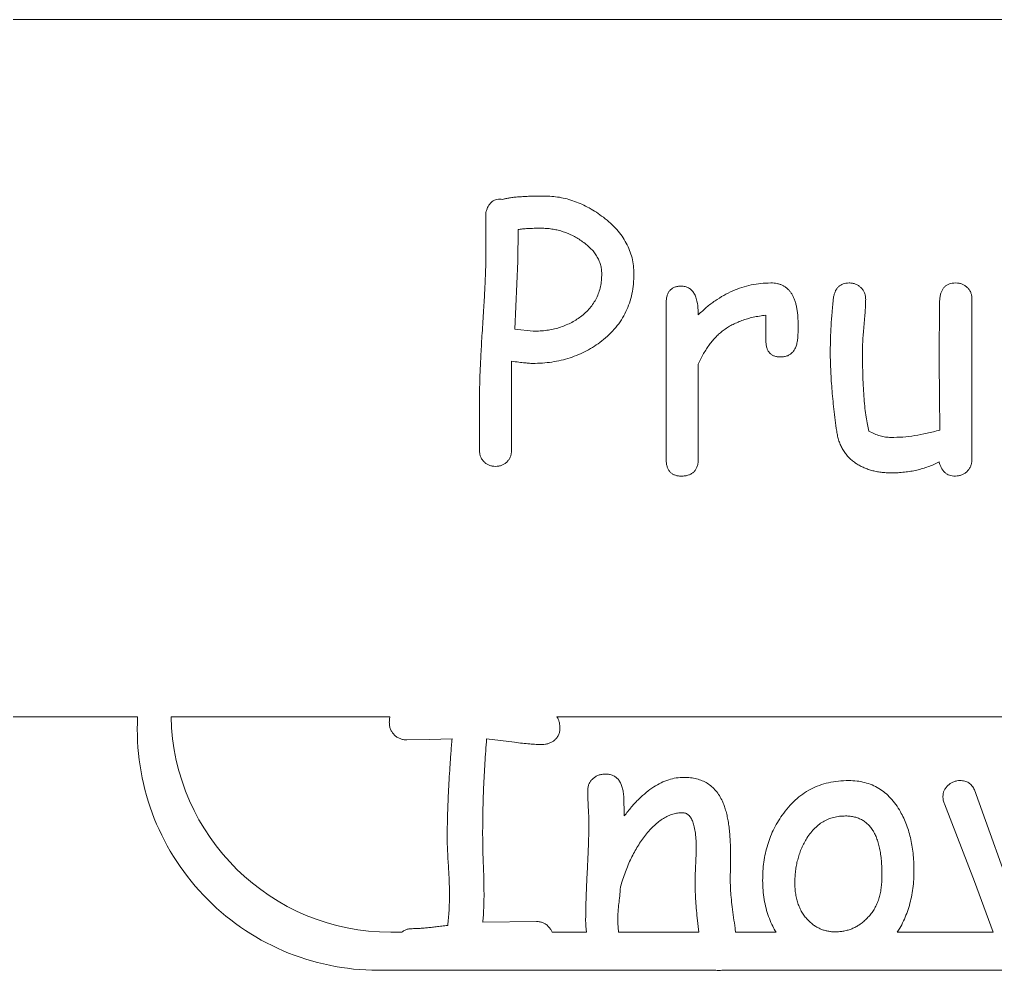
# Model space of a CAD drawing. Header units: millimetres. Extents: x 1474 to 2116, y 1544 to 1914.
# Drawn here: x 1549.9 to 1626.9, y 1838.9 to 1913.9 of the extents above; entities that cross this region are included whole.
import ezdxf

# ---------------------------------------------------------------- set-up
doc = ezdxf.new("R2010")
doc.units = ezdxf.units.MM

msp = doc.modelspace()

# ---------------------------------------------------------------- linework, layer by layer
at = {"color": 7, "linetype": 'Continuous', "lineweight": 15}
for p, q in [((1484.229, 1913.893), (1834.229, 1913.893)), ((1586.729, 1894.915), (1586.729, 1898.684)), ((1589.269, 1897.323), (1589.245, 1894.843)), ((1589.245, 1894.843), (1589.015, 1889.479)), ((1600.95, 1879.25), (1600.95, 1891.487)), ((1625.074, 1891.804), (1625.074, 1879.186)), ((1608.822, 1888.566), (1608.822, 1890.574)), ((1589.015, 1889.479), (1590.467, 1889.304)), ((1588.761, 1886.939), (1588.761, 1879.901)), ((1603.489, 1886.701), (1603.489, 1879.25)), ((1622.523, 1884.229), (1622.495, 1886.836)), ((1622.535, 1881.504), (1622.523, 1884.229)), ((1586.222, 1879.909), (1586.222, 1883.841)), ((1544.229, 1858.893), (1559.255, 1858.893)), ((1561.899, 1858.893), (1579.155, 1858.893)), ((1592.323, 1858.893), (1663.138, 1858.893)), ((1582.282, 1857.109), (1580.496, 1857.065)), ((1584.059, 1857.161), (1582.282, 1857.109)), ((1588.979, 1856.879), (1586.789, 1857.161)), ((1597.605, 1852.629), (1597.649, 1851.066)), ((1625.28, 1853.129), (1628.629, 1843.829)), ((1625.268, 1845.904), (1622.92, 1852.01)), ((1606.029, 1848.515), (1606.029, 1847.162)), ((1606.029, 1847.162), (1606.013, 1845.92)), ((1626.765, 1841.893), (1625.268, 1845.904)), ((1586.487, 1842.686), (1590.729, 1842.738)), ((1603.538, 1841.893), (1603.406, 1843.027)), ((1579.229, 1841.893), (1580.095, 1841.893)), ((1591.959, 1841.893), (1594.665, 1841.893)), ((1597.199, 1841.893), (1603.538, 1841.893)), ((1606.429, 1841.893), (1609.625, 1841.893)), ((1619.189, 1841.893), (1626.765, 1841.893)), ((1604.862, 1838.893), (1578.229, 1838.893)), ((1647.624, 1838.893), (1605.348, 1838.893))]:
    msp.add_line(p, q, dxfattribs=at)
for centre, radius, start in [((1578.229, 1857.893), 19, 176.98304), ((1579.229, 1859.226), 17.333, 181.10191)]:
    msp.add_arc(centre, radius, start, 270, dxfattribs=at)
for points, knots in [([(1586.729, 1898.684), (1586.757, 1898.776), (1586.81, 1898.95), (1586.922, 1899.185), (1587.058, 1899.378), (1587.214, 1899.534), (1587.398, 1899.645), (1587.605, 1899.707), (1587.833, 1899.733), (1587.989, 1899.714), (1588.071, 1899.704)], [0, 0, 0, 0, 0.1531652, 0.288794, 0.4126652, 0.5273339, 0.6378471, 0.750408, 0.8690119, 1, 1, 1, 1]), ([(1588.071, 1899.704), (1588.151, 1899.726), (1588.326, 1899.776), (1588.616, 1899.821), (1588.95, 1899.872), (1589.332, 1899.905), (1589.759, 1899.931), (1590.233, 1899.957), (1590.753, 1899.967), (1591.115, 1899.969), (1591.304, 1899.97)], [0, 0, 0, 0, 0.0769159, 0.1673518, 0.2708433, 0.388444, 0.5204435, 0.6657673, 0.8255845, 1, 1, 1, 1]), ([(1591.304, 1899.97), (1591.512, 1899.964), (1591.925, 1899.952), (1592.539, 1899.876), (1593.143, 1899.744), (1593.736, 1899.556), (1594.321, 1899.321), (1594.895, 1899.03), (1595.462, 1898.689), (1595.82, 1898.425), (1596.002, 1898.291)], [0, 0, 0, 0, 0.122725, 0.243898, 0.364599, 0.487351, 0.610322, 0.737095, 0.866736, 1, 1, 1, 1]), ([(1596.002, 1898.291), (1596.193, 1898.138), (1596.567, 1897.837), (1597.058, 1897.336), (1597.478, 1896.813), (1597.814, 1896.262), (1598.087, 1895.692), (1598.271, 1895.093), (1598.393, 1894.473), (1598.405, 1894.049), (1598.411, 1893.835)], [0, 0, 0, 0, 0.139777, 0.27315, 0.399341, 0.52162, 0.640761, 0.758634, 0.878344, 1, 1, 1, 1]), ([(1591.094, 1897.43), (1590.909, 1897.429), (1590.559, 1897.426), (1590.07, 1897.406), (1589.646, 1897.378), (1589.388, 1897.34), (1589.269, 1897.323)], [0, 0, 0, 0, 0.3035784, 0.5726531, 0.8031355, 1, 1, 1, 1]), ([(1594.272, 1896.434), (1594.149, 1896.514), (1593.905, 1896.673), (1593.523, 1896.873), (1593.137, 1897.047), (1592.742, 1897.184), (1592.342, 1897.298), (1591.93, 1897.371), (1591.515, 1897.421), (1591.234, 1897.427), (1591.094, 1897.43)], [0, 0, 0, 0, 0.130245, 0.257819, 0.382339, 0.505569, 0.62857, 0.751487, 0.875513, 1, 1, 1, 1]), ([(1595.871, 1893.831), (1595.867, 1893.956), (1595.859, 1894.203), (1595.78, 1894.565), (1595.651, 1894.913), (1595.475, 1895.247), (1595.25, 1895.57), (1594.969, 1895.873), (1594.644, 1896.169), (1594.398, 1896.344), (1594.272, 1896.434)], [0, 0, 0, 0, 0.1172892, 0.2318294, 0.3472597, 0.4653394, 0.5869385, 0.7165196, 0.854059, 1, 1, 1, 1]), ([(1586.452, 1889.38), (1586.472, 1889.69), (1586.511, 1890.288), (1586.561, 1891.152), (1586.609, 1891.947), (1586.651, 1892.673), (1586.677, 1893.33), (1586.7, 1893.919), (1586.723, 1894.44), (1586.728, 1894.764), (1586.729, 1894.915)], [0, 0, 0, 0, 0.1685744, 0.3241991, 0.4683473, 0.599549, 0.7177756, 0.8245283, 0.918377, 1, 1, 1, 1]), ([(1594.205, 1890.451), (1594.337, 1890.556), (1594.598, 1890.765), (1594.938, 1891.123), (1595.228, 1891.507), (1595.464, 1891.919), (1595.647, 1892.359), (1595.779, 1892.825), (1595.854, 1893.32), (1595.865, 1893.658), (1595.871, 1893.831)], [0, 0, 0, 0, 0.129411, 0.255481, 0.377012, 0.497227, 0.617979, 0.741094, 0.86714, 1, 1, 1, 1]), ([(1598.411, 1893.835), (1598.403, 1893.565), (1598.389, 1893.035), (1598.267, 1892.262), (1598.07, 1891.53), (1597.789, 1890.842), (1597.431, 1890.195), (1596.99, 1889.592), (1596.471, 1889.031), (1596.074, 1888.702), (1595.871, 1888.534)], [0, 0, 0, 0, 0.13283, 0.260497, 0.383873, 0.504641, 0.625165, 0.746661, 0.87091, 1, 1, 1, 1]), ([(1600.95, 1891.487), (1600.953, 1891.594), (1600.96, 1891.796), (1601.016, 1892.078), (1601.105, 1892.322), (1601.237, 1892.523), (1601.415, 1892.673), (1601.624, 1892.783), (1601.871, 1892.852), (1602.05, 1892.857), (1602.144, 1892.859)], [0, 0, 0, 0, 0.154636, 0.29066, 0.413099, 0.525667, 0.633758, 0.743715, 0.864377, 1, 1, 1, 1]), ([(1602.144, 1892.859), (1602.25, 1892.853), (1602.453, 1892.842), (1602.734, 1892.728), (1602.973, 1892.547), (1603.166, 1892.291), (1603.31, 1891.965), (1603.415, 1891.571), (1603.476, 1891.109), (1603.485, 1890.778), (1603.489, 1890.602)], [0, 0, 0, 0, 0.106882, 0.205233, 0.303095, 0.408496, 0.526981, 0.663625, 0.821034, 1, 1, 1, 1]), ([(1603.489, 1890.602), (1603.703, 1890.801), (1604.122, 1891.193), (1604.796, 1891.705), (1605.487, 1892.14), (1606.197, 1892.496), (1606.922, 1892.773), (1607.666, 1892.966), (1608.428, 1893.091), (1608.943, 1893.106), (1609.203, 1893.113)], [0, 0, 0, 0, 0.136833, 0.268525, 0.3957041, 0.5189736, 0.6395368, 0.7586785, 0.878437, 1, 1, 1, 1]), ([(1609.203, 1893.113), (1609.29, 1893.112), (1609.461, 1893.108), (1609.708, 1893.066), (1609.939, 1893.004), (1610.153, 1892.916), (1610.348, 1892.799), (1610.528, 1892.661), (1610.689, 1892.495), (1610.831, 1892.303), (1610.96, 1892.088), (1611.065, 1891.844), (1611.157, 1891.576), (1611.231, 1891.282), (1611.29, 1890.963), (1611.334, 1890.619), (1611.357, 1890.248), (1611.36, 1889.992), (1611.361, 1889.86)], [0, 0, 0, 0, 0.0591657, 0.1154057, 0.1692863, 0.2206757, 0.2716655, 0.3227183, 0.374014, 0.4277455, 0.483957, 0.543696, 0.607133, 0.6755513, 0.7484418, 0.8269727, 0.9104296, 1, 1, 1, 1]), ([(1614.155, 1891.947), (1614.172, 1892.039), (1614.205, 1892.214), (1614.293, 1892.453), (1614.405, 1892.659), (1614.548, 1892.827), (1614.72, 1892.958), (1614.917, 1893.05), (1615.143, 1893.102), (1615.301, 1893.109), (1615.385, 1893.113)], [0, 0, 0, 0, 0.149037, 0.2839211, 0.4048749, 0.5216307, 0.6330767, 0.7473255, 0.8666104, 1, 1, 1, 1]), ([(1615.385, 1893.113), (1615.475, 1893.109), (1615.649, 1893.1), (1615.899, 1893.03), (1616.126, 1892.914), (1616.321, 1892.749), (1616.492, 1892.558), (1616.607, 1892.327), (1616.682, 1892.074), (1616.69, 1891.896), (1616.694, 1891.804)], [0, 0, 0, 0, 0.130851, 0.252233, 0.373115, 0.497059, 0.620765, 0.741647, 0.86724, 1, 1, 1, 1]), ([(1622.535, 1891.875), (1622.55, 1891.972), (1622.578, 1892.157), (1622.655, 1892.413), (1622.768, 1892.63), (1622.912, 1892.809), (1623.092, 1892.945), (1623.298, 1893.049), (1623.537, 1893.102), (1623.705, 1893.109), (1623.792, 1893.113)], [0, 0, 0, 0, 0.149125, 0.283978, 0.404531, 0.518867, 0.630699, 0.744929, 0.866883, 1, 1, 1, 1]), ([(1623.792, 1893.113), (1623.882, 1893.109), (1624.056, 1893.101), (1624.305, 1893.026), (1624.535, 1892.91), (1624.729, 1892.742), (1624.894, 1892.545), (1625.012, 1892.32), (1625.073, 1892.068), (1625.074, 1891.894), (1625.074, 1891.804)], [0, 0, 0, 0, 0.129661, 0.254103, 0.37566, 0.501526, 0.626162, 0.747718, 0.8688, 1, 1, 1, 1]), ([(1613.901, 1887.757), (1613.904, 1888.074), (1613.911, 1888.731), (1613.962, 1889.747), (1614.04, 1890.826), (1614.116, 1891.566), (1614.155, 1891.947)], [0, 0, 0, 0, 0.226787, 0.468926, 0.72661, 1, 1, 1, 1]), ([(1622.495, 1886.836), (1622.496, 1887.304), (1622.498, 1888.209), (1622.506, 1889.517), (1622.517, 1890.729), (1622.529, 1891.504), (1622.535, 1891.875)], [0, 0, 0, 0, 0.27873, 0.538567, 0.778727, 1, 1, 1, 1]), ([(1616.694, 1891.804), (1616.692, 1891.686), (1616.688, 1891.42), (1616.661, 1890.974), (1616.622, 1890.437), (1616.567, 1889.839), (1616.512, 1889.235), (1616.472, 1888.682), (1616.446, 1888.207), (1616.442, 1887.917), (1616.44, 1887.785)], [0, 0, 0, 0, 0.08768, 0.198149, 0.33246, 0.488686, 0.645894, 0.784134, 0.901488, 1, 1, 1, 1]), ([(1590.467, 1889.304), (1590.648, 1889.309), (1591.005, 1889.318), (1591.53, 1889.367), (1592.031, 1889.462), (1592.512, 1889.58), (1592.969, 1889.747), (1593.404, 1889.945), (1593.822, 1890.173), (1594.077, 1890.358), (1594.205, 1890.451)], [0, 0, 0, 0, 0.136673, 0.268907, 0.396598, 0.521125, 0.641904, 0.762366, 0.881083, 1, 1, 1, 1]), ([(1608.822, 1890.574), (1608.651, 1890.55), (1608.316, 1890.504), (1607.828, 1890.41), (1607.367, 1890.291), (1606.933, 1890.147), (1606.524, 1889.986), (1606.141, 1889.804), (1605.786, 1889.597), (1605.566, 1889.441), (1605.457, 1889.364)], [0, 0, 0, 0, 0.143068, 0.280571, 0.412036, 0.537987, 0.659624, 0.776425, 0.889524, 1, 1, 1, 1]), ([(1611.361, 1889.86), (1611.362, 1889.754), (1611.363, 1889.562), (1611.358, 1889.302), (1611.354, 1889.098), (1611.351, 1888.98), (1611.349, 1888.931)], [0, 0, 0, 0, 0.3418353, 0.6196094, 0.8418434, 1, 1, 1, 1]), ([(1586.222, 1883.841), (1586.222, 1884.013), (1586.224, 1884.374), (1586.238, 1884.941), (1586.251, 1885.559), (1586.283, 1886.227), (1586.312, 1886.944), (1586.354, 1887.71), (1586.395, 1888.528), (1586.432, 1889.09), (1586.452, 1889.38)], [0, 0, 0, 0, 0.093032, 0.195387, 0.307059, 0.427386, 0.557038, 0.695336, 0.842961, 1, 1, 1, 1]), ([(1605.457, 1889.364), (1605.359, 1889.287), (1605.16, 1889.132), (1604.885, 1888.865), (1604.622, 1888.572), (1604.366, 1888.256), (1604.132, 1887.904), (1603.897, 1887.532), (1603.686, 1887.127), (1603.556, 1886.845), (1603.489, 1886.701)], [0, 0, 0, 0, 0.111285, 0.22617, 0.342851, 0.464319, 0.590598, 0.721556, 0.858393, 1, 1, 1, 1]), ([(1611.349, 1888.931), (1611.338, 1888.801), (1611.316, 1888.556), (1611.242, 1888.215), (1611.13, 1887.923), (1610.971, 1887.688), (1610.781, 1887.498), (1610.549, 1887.364), (1610.279, 1887.289), (1610.088, 1887.278), (1609.989, 1887.273)], [0, 0, 0, 0, 0.161967, 0.305017, 0.432502, 0.547295, 0.655308, 0.763482, 0.876284, 1, 1, 1, 1]), ([(1595.871, 1888.534), (1595.679, 1888.392), (1595.298, 1888.108), (1594.68, 1887.753), (1594.042, 1887.444), (1593.37, 1887.199), (1592.671, 1887.003), (1591.942, 1886.866), (1591.186, 1886.78), (1590.672, 1886.77), (1590.412, 1886.765)], [0, 0, 0, 0, 0.1225692, 0.2435924, 0.3646803, 0.4861819, 0.6101385, 0.7365534, 0.8662523, 1, 1, 1, 1]), ([(1609.989, 1887.273), (1609.897, 1887.276), (1609.724, 1887.283), (1609.48, 1887.341), (1609.275, 1887.446), (1609.109, 1887.594), (1608.973, 1887.777), (1608.882, 1888.007), (1608.834, 1888.275), (1608.826, 1888.466), (1608.822, 1888.566)], [0, 0, 0, 0, 0.137618, 0.260647, 0.372753, 0.48129, 0.592297, 0.712725, 0.84849, 1, 1, 1, 1]), ([(1614.409, 1881.42), (1614.368, 1881.712), (1614.288, 1882.288), (1614.185, 1883.142), (1614.098, 1883.971), (1614.026, 1884.775), (1613.97, 1885.556), (1613.931, 1886.311), (1613.906, 1887.042), (1613.902, 1887.521), (1613.901, 1887.757)], [0, 0, 0, 0, 0.139095, 0.274161, 0.405228, 0.532329, 0.65488, 0.774164, 0.88898, 1, 1, 1, 1]), ([(1616.44, 1887.785), (1616.442, 1887.427), (1616.444, 1886.738), (1616.468, 1885.745), (1616.507, 1884.829), (1616.561, 1883.994), (1616.632, 1883.237), (1616.718, 1882.56), (1616.817, 1881.959), (1616.906, 1881.589), (1616.948, 1881.416)], [0, 0, 0, 0, 0.167329, 0.322923, 0.465593, 0.596641, 0.714915, 0.82176, 0.916715, 1, 1, 1, 1]), ([(1590.412, 1886.765), (1590.329, 1886.768), (1590.128, 1886.776), (1589.771, 1886.811), (1589.303, 1886.868), (1588.954, 1886.914), (1588.761, 1886.939)], [0, 0, 0, 0, 0.148326, 0.364235, 0.648182, 1, 1, 1, 1]), ([(1615.885, 1878.909), (1615.785, 1878.982), (1615.587, 1879.128), (1615.322, 1879.382), (1615.09, 1879.663), (1614.891, 1879.967), (1614.719, 1880.293), (1614.578, 1880.645), (1614.477, 1881.024), (1614.432, 1881.286), (1614.409, 1881.42)], [0, 0, 0, 0, 0.123473, 0.245952, 0.366118, 0.486372, 0.608765, 0.733953, 0.864149, 1, 1, 1, 1]), ([(1616.948, 1881.416), (1617.095, 1881.343), (1617.38, 1881.201), (1617.82, 1881.045), (1618.255, 1880.943), (1618.547, 1880.93), (1618.69, 1880.924)], [0, 0, 0, 0, 0.269058, 0.522485, 0.764842, 1, 1, 1, 1]), ([(1618.69, 1880.924), (1618.998, 1880.931), (1619.625, 1880.944), (1620.575, 1881.065), (1621.552, 1881.238), (1622.203, 1881.414), (1622.535, 1881.504)], [0, 0, 0, 0, 0.237229, 0.482048, 0.735478, 1, 1, 1, 1]), ([(1587.499, 1878.639), (1587.41, 1878.644), (1587.237, 1878.653), (1586.99, 1878.72), (1586.771, 1878.84), (1586.577, 1878.998), (1586.417, 1879.192), (1586.306, 1879.413), (1586.235, 1879.654), (1586.226, 1879.822), (1586.222, 1879.909)], [0, 0, 0, 0, 0.132734, 0.257687, 0.378634, 0.503447, 0.628259, 0.75004, 0.871196, 1, 1, 1, 1]), ([(1588.761, 1879.901), (1588.756, 1879.815), (1588.747, 1879.649), (1588.677, 1879.41), (1588.564, 1879.191), (1588.406, 1878.999), (1588.215, 1878.839), (1587.997, 1878.721), (1587.754, 1878.653), (1587.586, 1878.644), (1587.499, 1878.639)], [0, 0, 0, 0, 0.128259, 0.250772, 0.372141, 0.498351, 0.623022, 0.745323, 0.869754, 1, 1, 1, 1]), ([(1602.144, 1877.877), (1602.05, 1877.88), (1601.871, 1877.884), (1601.624, 1877.954), (1601.413, 1878.063), (1601.24, 1878.217), (1601.104, 1878.415), (1601.016, 1878.658), (1600.96, 1878.94), (1600.953, 1879.142), (1600.95, 1879.25)], [0, 0, 0, 0, 0.135666, 0.256368, 0.36636, 0.475739, 0.586767, 0.709247, 0.845314, 1, 1, 1, 1]), ([(1603.489, 1879.25), (1603.486, 1879.142), (1603.481, 1878.94), (1603.417, 1878.656), (1603.311, 1878.413), (1603.159, 1878.216), (1602.967, 1878.058), (1602.726, 1877.955), (1602.448, 1877.884), (1602.249, 1877.88), (1602.144, 1877.877)], [0, 0, 0, 0, 0.146249, 0.275649, 0.394219, 0.503437, 0.612356, 0.729285, 0.857349, 1, 1, 1, 1]), ([(1618.722, 1878.131), (1618.583, 1878.133), (1618.31, 1878.138), (1617.908, 1878.173), (1617.525, 1878.238), (1617.159, 1878.319), (1616.815, 1878.433), (1616.483, 1878.561), (1616.173, 1878.72), (1615.98, 1878.846), (1615.885, 1878.909)], [0, 0, 0, 0, 0.139536, 0.274233, 0.404826, 0.528884, 0.65029, 0.76894, 0.885382, 1, 1, 1, 1]), ([(1622.487, 1879.004), (1622.349, 1878.933), (1622.073, 1878.79), (1621.637, 1878.619), (1621.19, 1878.467), (1620.726, 1878.343), (1620.248, 1878.248), (1619.752, 1878.183), (1619.242, 1878.136), (1618.896, 1878.132), (1618.722, 1878.131)], [0, 0, 0, 0, 0.119073, 0.238527, 0.359681, 0.481701, 0.607061, 0.734252, 0.865822, 1, 1, 1, 1]), ([(1623.769, 1877.877), (1623.688, 1877.879), (1623.532, 1877.882), (1623.313, 1877.943), (1623.115, 1878.03), (1622.937, 1878.153), (1622.788, 1878.318), (1622.662, 1878.514), (1622.556, 1878.745), (1622.511, 1878.914), (1622.487, 1879.004)], [0, 0, 0, 0, 0.130056, 0.248739, 0.363012, 0.477522, 0.593446, 0.717955, 0.851242, 1, 1, 1, 1]), ([(1625.074, 1879.186), (1625.07, 1879.095), (1625.061, 1878.916), (1624.988, 1878.662), (1624.866, 1878.434), (1624.7, 1878.237), (1624.5, 1878.077), (1624.276, 1877.96), (1624.028, 1877.891), (1623.856, 1877.882), (1623.769, 1877.877)], [0, 0, 0, 0, 0.133116, 0.259045, 0.381146, 0.506649, 0.629714, 0.75092, 0.872627, 1, 1, 1, 1]), ([(1579.111, 1858.462), (1579.115, 1858.561), (1579.12, 1858.706), (1579.145, 1858.849), (1579.155, 1858.893)], [0, 0, 0, 0, 0.1406166, 0.2042984, 0.2042984, 0.2042984, 0.2042984]), ([(1592.323, 1858.893), (1592.351, 1858.853), (1592.418, 1858.741), (1592.505, 1858.541), (1592.559, 1858.279), (1592.566, 1858.095), (1592.57, 1857.998)], [0.5426243, 0.5426243, 0.5426243, 0.5426243, 0.613654, 0.7310021, 0.8590675, 1, 1, 1, 1]), ([(1580.496, 1857.065), (1580.402, 1857.069), (1580.217, 1857.077), (1579.954, 1857.157), (1579.712, 1857.28), (1579.502, 1857.453), (1579.326, 1857.661), (1579.203, 1857.905), (1579.122, 1858.174), (1579.115, 1858.364), (1579.111, 1858.462)], [0, 0, 0, 0, 0.128592, 0.250809, 0.372691, 0.495863, 0.62018, 0.742062, 0.866012, 1, 1, 1, 1]), ([(1592.57, 1857.998), (1592.566, 1857.899), (1592.557, 1857.709), (1592.463, 1857.441), (1592.317, 1857.201), (1592.177, 1857.077), (1592.106, 1857.014)], [0, 0, 0, 0, 0.261712, 0.503326, 0.748531, 1, 1, 1, 1]), ([(1583.682, 1849.419), (1583.682, 1849.685), (1583.683, 1850.234), (1583.707, 1851.081), (1583.731, 1851.976), (1583.778, 1852.919), (1583.828, 1853.911), (1583.891, 1854.952), (1583.972, 1856.04), (1584.03, 1856.782), (1584.059, 1857.161)], [0, 0, 0, 0, 0.102877, 0.212435, 0.32765, 0.449593, 0.57772, 0.712066, 0.853188, 1, 1, 1, 1]), ([(1586.789, 1857.161), (1586.74, 1856.514), (1586.642, 1855.236), (1586.551, 1853.339), (1586.487, 1851.486), (1586.479, 1850.265), (1586.475, 1849.661)], [0, 0, 0, 0, 0.259101, 0.512046, 0.758986, 1, 1, 1, 1]), ([(1591.169, 1856.704), (1591.015, 1856.707), (1590.686, 1856.713), (1590.166, 1856.746), (1589.591, 1856.803), (1589.189, 1856.853), (1588.979, 1856.879)], [0, 0, 0, 0, 0.211227, 0.448092, 0.711, 1, 1, 1, 1]), ([(1592.106, 1857.014), (1592.037, 1856.966), (1591.901, 1856.871), (1591.67, 1856.778), (1591.425, 1856.715), (1591.256, 1856.708), (1591.169, 1856.704)], [0, 0, 0, 0, 0.24906, 0.493683, 0.742145, 1, 1, 1, 1]), ([(1594.764, 1853.058), (1594.768, 1853.15), (1594.776, 1853.329), (1594.854, 1853.584), (1594.984, 1853.811), (1595.161, 1854.006), (1595.373, 1854.168), (1595.616, 1854.285), (1595.883, 1854.354), (1596.069, 1854.363), (1596.165, 1854.367)], [0, 0, 0, 0, 0.128198, 0.249995, 0.369378, 0.491274, 0.616771, 0.740119, 0.86627, 1, 1, 1, 1]), ([(1596.165, 1854.367), (1596.268, 1854.362), (1596.467, 1854.352), (1596.749, 1854.274), (1596.988, 1854.129), (1597.195, 1853.937), (1597.356, 1853.685), (1597.478, 1853.38), (1597.565, 1853.024), (1597.591, 1852.766), (1597.605, 1852.629)], [0, 0, 0, 0, 0.12268, 0.235219, 0.342683, 0.450181, 0.566621, 0.693751, 0.837368, 1, 1, 1, 1]), ([(1597.649, 1851.066), (1597.837, 1851.307), (1598.199, 1851.77), (1598.776, 1852.393), (1599.36, 1852.921), (1599.948, 1853.353), (1600.54, 1853.694), (1601.138, 1853.933), (1601.742, 1854.086), (1602.149, 1854.104), (1602.351, 1854.113)], [0, 0, 0, 0, 0.15795, 0.303492, 0.438501, 0.563702, 0.679993, 0.790393, 0.895807, 1, 1, 1, 1]), ([(1602.351, 1854.113), (1602.526, 1854.109), (1602.865, 1854.101), (1603.352, 1854.006), (1603.799, 1853.861), (1604.205, 1853.652), (1604.569, 1853.384), (1604.892, 1853.056), (1605.172, 1852.669), (1605.316, 1852.378), (1605.39, 1852.229)], [0, 0, 0, 0, 0.13782, 0.267261, 0.389253, 0.507696, 0.625517, 0.744216, 0.868936, 1, 1, 1, 1]), ([(1610.104, 1851.13), (1610.264, 1851.346), (1610.578, 1851.771), (1611.123, 1852.331), (1611.715, 1852.803), (1612.353, 1853.191), (1613.04, 1853.491), (1613.771, 1853.706), (1614.55, 1853.835), (1615.084, 1853.851), (1615.357, 1853.859)], [0, 0, 0, 0, 0.130925, 0.256297, 0.37788, 0.498064, 0.618003, 0.740561, 0.867491, 1, 1, 1, 1]), ([(1615.357, 1853.859), (1615.576, 1853.852), (1616.002, 1853.838), (1616.62, 1853.719), (1617.198, 1853.529), (1617.734, 1853.256), (1618.228, 1852.907), (1618.678, 1852.476), (1619.091, 1851.973), (1619.321, 1851.594), (1619.44, 1851.399)], [0, 0, 0, 0, 0.130638, 0.254483, 0.374441, 0.493196, 0.612261, 0.735248, 0.863862, 1, 1, 1, 1]), ([(1622.789, 1852.598), (1622.792, 1852.683), (1622.799, 1852.85), (1622.886, 1853.087), (1623.014, 1853.306), (1623.194, 1853.497), (1623.403, 1853.657), (1623.635, 1853.777), (1623.885, 1853.845), (1624.058, 1853.855), (1624.146, 1853.859)], [0, 0, 0, 0, 0.124275, 0.242887, 0.364241, 0.492861, 0.623943, 0.747584, 0.871875, 1, 1, 1, 1]), ([(1624.146, 1853.859), (1624.27, 1853.853), (1624.51, 1853.84), (1624.837, 1853.692), (1625.107, 1853.454), (1625.221, 1853.241), (1625.28, 1853.129)], [0, 0, 0, 0, 0.2594519, 0.4988392, 0.7362787, 1, 1, 1, 1]), ([(1594.855, 1850.519), (1594.854, 1850.599), (1594.852, 1850.776), (1594.844, 1851.069), (1594.827, 1851.411), (1594.808, 1851.79), (1594.787, 1852.166), (1594.776, 1852.51), (1594.768, 1852.801), (1594.765, 1852.979), (1594.764, 1853.058)], [0, 0, 0, 0, 0.0952559, 0.2092781, 0.3452602, 0.5000321, 0.6563634, 0.7907222, 0.9063052, 1, 1, 1, 1]), ([(1622.92, 1852.01), (1622.881, 1852.114), (1622.81, 1852.304), (1622.795, 1852.506), (1622.789, 1852.598)], [0, 0, 0, 0, 0.543982, 1, 1, 1, 1]), ([(1605.39, 1852.229), (1605.438, 1852.118), (1605.539, 1851.89), (1605.653, 1851.516), (1605.762, 1851.109), (1605.848, 1850.662), (1605.918, 1850.179), (1605.975, 1849.657), (1606.008, 1849.098), (1606.022, 1848.713), (1606.029, 1848.515)], [0, 0, 0, 0, 0.095207, 0.197443, 0.308846, 0.428263, 0.557285, 0.695121, 0.84294, 1, 1, 1, 1]), ([(1602.239, 1851.32), (1602.112, 1851.315), (1601.856, 1851.304), (1601.475, 1851.216), (1601.1, 1851.077), (1600.731, 1850.877), (1600.367, 1850.627), (1600.007, 1850.32), (1599.65, 1849.96), (1599.429, 1849.687), (1599.315, 1849.546)], [0, 0, 0, 0, 0.1078636, 0.2168909, 0.3292925, 0.446099, 0.57105, 0.7030532, 0.8464773, 1, 1, 1, 1]), ([(1603.327, 1848.455), (1603.324, 1848.679), (1603.32, 1849.098), (1603.271, 1849.682), (1603.183, 1850.176), (1603.078, 1850.587), (1602.921, 1850.906), (1602.736, 1851.145), (1602.5, 1851.296), (1602.326, 1851.312), (1602.239, 1851.32)], [0, 0, 0, 0, 0.2012141, 0.3768685, 0.5267685, 0.6529889, 0.7567895, 0.8447255, 0.9227049, 1, 1, 1, 1]), ([(1608.568, 1845.781), (1608.567, 1846.031), (1608.565, 1846.524), (1608.627, 1847.252), (1608.735, 1847.957), (1608.904, 1848.639), (1609.122, 1849.299), (1609.393, 1849.936), (1609.718, 1850.55), (1609.975, 1850.936), (1610.104, 1851.13)], [0, 0, 0, 0, 0.1324559, 0.2611298, 0.3867114, 0.5101074, 0.6326568, 0.7544888, 0.8767553, 1, 1, 1, 1]), ([(1615.115, 1851.066), (1614.952, 1851.061), (1614.633, 1851.051), (1614.169, 1850.967), (1613.734, 1850.822), (1613.326, 1850.618), (1612.945, 1850.353), (1612.596, 1850.028), (1612.27, 1849.648), (1612.087, 1849.361), (1611.992, 1849.213)], [0, 0, 0, 0, 0.12811, 0.250695, 0.369075, 0.487661, 0.607948, 0.73232, 0.862141, 1, 1, 1, 1]), ([(1617.964, 1845.932), (1617.97, 1846.138), (1617.982, 1846.539), (1617.964, 1847.12), (1617.926, 1847.662), (1617.864, 1848.163), (1617.773, 1848.624), (1617.659, 1849.046), (1617.521, 1849.43), (1617.354, 1849.773), (1617.163, 1850.077), (1616.95, 1850.343), (1616.703, 1850.563), (1616.435, 1850.749), (1616.141, 1850.892), (1615.82, 1850.99), (1615.476, 1851.056), (1615.237, 1851.063), (1615.115, 1851.066)], [0, 0, 0, 0, 0.09305, 0.180748, 0.262073, 0.337819, 0.408344, 0.473882, 0.534819, 0.591896, 0.645503, 0.696358, 0.74534, 0.793808, 0.842884, 0.892299, 0.945053, 1, 1, 1, 1]), ([(1619.44, 1851.399), (1619.529, 1851.231), (1619.708, 1850.892), (1619.927, 1850.355), (1620.113, 1849.792), (1620.271, 1849.207), (1620.378, 1848.593), (1620.459, 1847.956), (1620.503, 1847.293), (1620.503, 1846.843), (1620.503, 1846.614)], [0, 0, 0, 0, 0.114889, 0.231856, 0.350802, 0.473289, 0.598556, 0.7276, 0.861539, 1, 1, 1, 1]), ([(1594.601, 1842.888), (1594.603, 1843.009), (1594.606, 1843.26), (1594.607, 1843.653), (1594.623, 1844.079), (1594.631, 1844.539), (1594.655, 1845.032), (1594.671, 1845.559), (1594.703, 1846.118), (1594.726, 1846.702), (1594.762, 1847.285), (1594.782, 1847.846), (1594.81, 1848.372), (1594.822, 1848.865), (1594.842, 1849.325), (1594.846, 1849.753), (1594.858, 1850.147), (1594.856, 1850.398), (1594.855, 1850.519)], [0, 0, 0, 0, 0.047293, 0.098744, 0.154371, 0.214674, 0.279686, 0.348332, 0.421697, 0.499734, 0.577796, 0.651137, 0.720324, 0.784798, 0.845116, 0.901251, 0.952709, 1, 1, 1, 1]), ([(1586.475, 1849.661), (1586.477, 1849.495), (1586.479, 1849.143), (1586.487, 1848.586), (1586.502, 1847.974), (1586.528, 1847.324), (1586.55, 1846.676), (1586.573, 1846.065), (1586.579, 1845.51), (1586.581, 1845.158), (1586.583, 1844.991)], [0, 0, 0, 0, 0.10702, 0.22594, 0.357632, 0.500412, 0.643192, 0.77406, 0.89298, 1, 1, 1, 1]), ([(1599.315, 1849.546), (1599.212, 1849.409), (1599.003, 1849.13), (1598.712, 1848.688), (1598.445, 1848.215), (1598.191, 1847.719), (1597.951, 1847.196), (1597.73, 1846.647), (1597.527, 1846.069), (1597.408, 1845.673), (1597.347, 1845.471)], [0, 0, 0, 0, 0.11349, 0.229286, 0.348748, 0.471149, 0.596737, 0.727353, 0.861326, 1, 1, 1, 1]), ([(1583.857, 1844.912), (1583.856, 1845.075), (1583.855, 1845.419), (1583.838, 1845.958), (1583.81, 1846.55), (1583.77, 1847.172), (1583.727, 1847.796), (1583.708, 1848.384), (1583.682, 1848.919), (1583.682, 1849.258), (1583.682, 1849.419)], [0, 0, 0, 0, 0.108177, 0.228714, 0.359019, 0.501762, 0.643628, 0.774773, 0.892703, 1, 1, 1, 1]), ([(1611.992, 1849.213), (1611.922, 1849.087), (1611.781, 1848.835), (1611.597, 1848.441), (1611.448, 1848.032), (1611.324, 1847.611), (1611.224, 1847.178), (1611.159, 1846.729), (1611.112, 1846.27), (1611.109, 1845.958), (1611.107, 1845.801)], [0, 0, 0, 0, 0.12141, 0.242805, 0.36489, 0.486636, 0.612078, 0.738052, 0.867626, 1, 1, 1, 1]), ([(1603.235, 1845.936), (1603.237, 1846.008), (1603.239, 1846.175), (1603.248, 1846.457), (1603.259, 1846.803), (1603.28, 1847.193), (1603.298, 1847.585), (1603.315, 1847.933), (1603.323, 1848.216), (1603.325, 1848.383), (1603.327, 1848.455)], [0, 0, 0, 0, 0.086566, 0.198341, 0.335332, 0.499182, 0.663033, 0.801659, 0.913434, 1, 1, 1, 1]), ([(1620.503, 1846.614), (1620.496, 1846.371), (1620.482, 1845.89), (1620.402, 1845.184), (1620.273, 1844.506), (1620.106, 1843.853), (1619.88, 1843.231), (1619.619, 1842.63), (1619.378, 1842.189), (1619.226, 1841.949), (1619.189, 1841.893)], [0, 0, 0, 0, 0.1350526, 0.2663994, 0.3932478, 0.5175722, 0.6398029, 0.7599728, 0.8804132, 0.9177002, 0.9177002, 0.9177002, 0.9177002]), ([(1603.406, 1843.027), (1603.379, 1843.282), (1603.327, 1843.783), (1603.277, 1844.523), (1603.243, 1845.237), (1603.238, 1845.706), (1603.235, 1845.936)], [0, 0, 0, 0, 0.264002, 0.517822, 0.763098, 1, 1, 1, 1]), ([(1606.013, 1845.92), (1606.016, 1845.721), (1606.022, 1845.297), (1606.081, 1844.622), (1606.157, 1843.864), (1606.275, 1843.055), (1606.37, 1842.389), (1606.417, 1842.001), (1606.429, 1841.893)], [0, 0, 0, 0, 0.1035426, 0.2211916, 0.3537095, 0.5006763, 0.6476432, 0.7045911, 0.7045911, 0.7045911, 0.7045911]), ([(1609.625, 1841.893), (1609.53, 1842.048), (1609.336, 1842.399), (1609.084, 1842.974), (1608.869, 1843.619), (1608.711, 1844.305), (1608.607, 1845.03), (1608.581, 1845.527), (1608.568, 1845.781)], [0.254713, 0.254713, 0.254713, 0.254713, 0.354186, 0.4747557, 0.5987016, 0.726877, 0.8603204, 1, 1, 1, 1]), ([(1611.107, 1845.801), (1611.11, 1845.645), (1611.115, 1845.34), (1611.169, 1844.899), (1611.249, 1844.484), (1611.37, 1844.096), (1611.521, 1843.733), (1611.702, 1843.394), (1611.923, 1843.084), (1612.096, 1842.901), (1612.183, 1842.809)], [0, 0, 0, 0, 0.143471, 0.279276, 0.408204, 0.531583, 0.651416, 0.76886, 0.883846, 1, 1, 1, 1]), ([(1616.738, 1842.928), (1616.831, 1843.023), (1617.017, 1843.211), (1617.257, 1843.528), (1617.458, 1843.871), (1617.63, 1844.235), (1617.77, 1844.624), (1617.867, 1845.04), (1617.936, 1845.477), (1617.954, 1845.778), (1617.964, 1845.932)], [0, 0, 0, 0, 0.11973, 0.237973, 0.35715, 0.477117, 0.601154, 0.728648, 0.861319, 1, 1, 1, 1]), ([(1583.722, 1842.432), (1583.743, 1842.62), (1583.786, 1843.007), (1583.829, 1843.607), (1583.852, 1844.247), (1583.855, 1844.686), (1583.857, 1844.912)], [0, 0, 0, 0, 0.2279849, 0.469717, 0.7269552, 1, 1, 1, 1]), ([(1586.583, 1844.991), (1586.583, 1844.785), (1586.583, 1844.381), (1586.559, 1843.792), (1586.536, 1843.229), (1586.503, 1842.865), (1586.487, 1842.686)], [0, 0, 0, 0, 0.268181, 0.524468, 0.767156, 1, 1, 1, 1]), ([(1597.347, 1845.471), (1597.341, 1845.379), (1597.327, 1845.183), (1597.305, 1844.873), (1597.267, 1844.531), (1597.239, 1844.292), (1597.224, 1844.166)], [0, 0, 0, 0, 0.212331, 0.449025, 0.710648, 1, 1, 1, 1]), ([(1597.224, 1844.166), (1597.199, 1843.948), (1597.15, 1843.518), (1597.144, 1843.086), (1597.141, 1842.873)], [0, 0, 0, 0, 0.507184, 1, 1, 1, 1]), ([(1590.729, 1842.738), (1590.821, 1842.734), (1591, 1842.728), (1591.252, 1842.641), (1591.484, 1842.514), (1591.683, 1842.334), (1591.847, 1842.125), (1591.927, 1841.97), (1591.959, 1841.893)], [0, 0, 0, 0, 0.1270168, 0.2464883, 0.3663672, 0.4910996, 0.6165579, 0.7320805, 0.7320805, 0.7320805, 0.7320805]), ([(1594.665, 1841.893), (1594.659, 1841.948), (1594.644, 1842.112), (1594.621, 1842.368), (1594.604, 1842.645), (1594.602, 1842.813), (1594.601, 1842.888)], [0.5867471, 0.5867471, 0.5867471, 0.5867471, 0.6559504, 0.7911548, 0.9063426, 1, 1, 1, 1]), ([(1597.141, 1842.873), (1597.142, 1842.798), (1597.143, 1842.633), (1597.162, 1842.359), (1597.179, 1842.107), (1597.194, 1841.946), (1597.199, 1841.893)], [0, 0, 0, 0, 0.0924816, 0.2066054, 0.3423653, 0.4085833, 0.4085833, 0.4085833, 0.4085833]), ([(1612.183, 1842.809), (1612.258, 1842.739), (1612.408, 1842.601), (1612.645, 1842.417), (1612.898, 1842.265), (1613.161, 1842.144), (1613.43, 1842.041), (1613.712, 1841.976), (1614.001, 1841.929), (1614.198, 1841.926), (1614.298, 1841.924)], [0, 0, 0, 0, 0.131282, 0.258698, 0.382692, 0.505581, 0.627682, 0.749084, 0.8735, 1, 1, 1, 1]), ([(1614.298, 1841.924), (1614.414, 1841.927), (1614.643, 1841.933), (1614.981, 1841.982), (1615.304, 1842.062), (1615.619, 1842.169), (1615.918, 1842.313), (1616.208, 1842.484), (1616.482, 1842.692), (1616.652, 1842.849), (1616.738, 1842.928)], [0, 0, 0, 0, 0.129019, 0.253296, 0.376915, 0.497805, 0.620972, 0.743799, 0.870342, 1, 1, 1, 1]), ([(1580.095, 1841.893), (1580.126, 1841.918), (1580.224, 1841.991), (1580.406, 1842.093), (1580.654, 1842.16), (1580.825, 1842.169), (1580.913, 1842.174)], [0.5632634, 0.5632634, 0.5632634, 0.5632634, 0.6223162, 0.7453968, 0.869803, 1, 1, 1, 1]), ([(1580.913, 1842.174), (1580.989, 1842.175), (1581.155, 1842.177), (1581.419, 1842.19), (1581.718, 1842.21), (1582.052, 1842.238), (1582.421, 1842.273), (1582.824, 1842.323), (1583.262, 1842.373), (1583.564, 1842.412), (1583.722, 1842.432)], [0, 0, 0, 0, 0.081544, 0.175822, 0.281485, 0.399975, 0.531318, 0.67569, 0.831395, 1, 1, 1, 1])]:
    msp.add_open_spline(points, degree=3, knots=knots, dxfattribs=at)
for points in [[(1605.12, 1838.877), (1605.034, 1838.88), (1604.947, 1838.883), (1604.862, 1838.893)], [(1605.348, 1838.893), (1605.273, 1838.884), (1605.196, 1838.881), (1605.12, 1838.877)]]:
    msp.add_open_spline(points, degree=3, dxfattribs=at)

doc.saveas('drawing.dxf')
